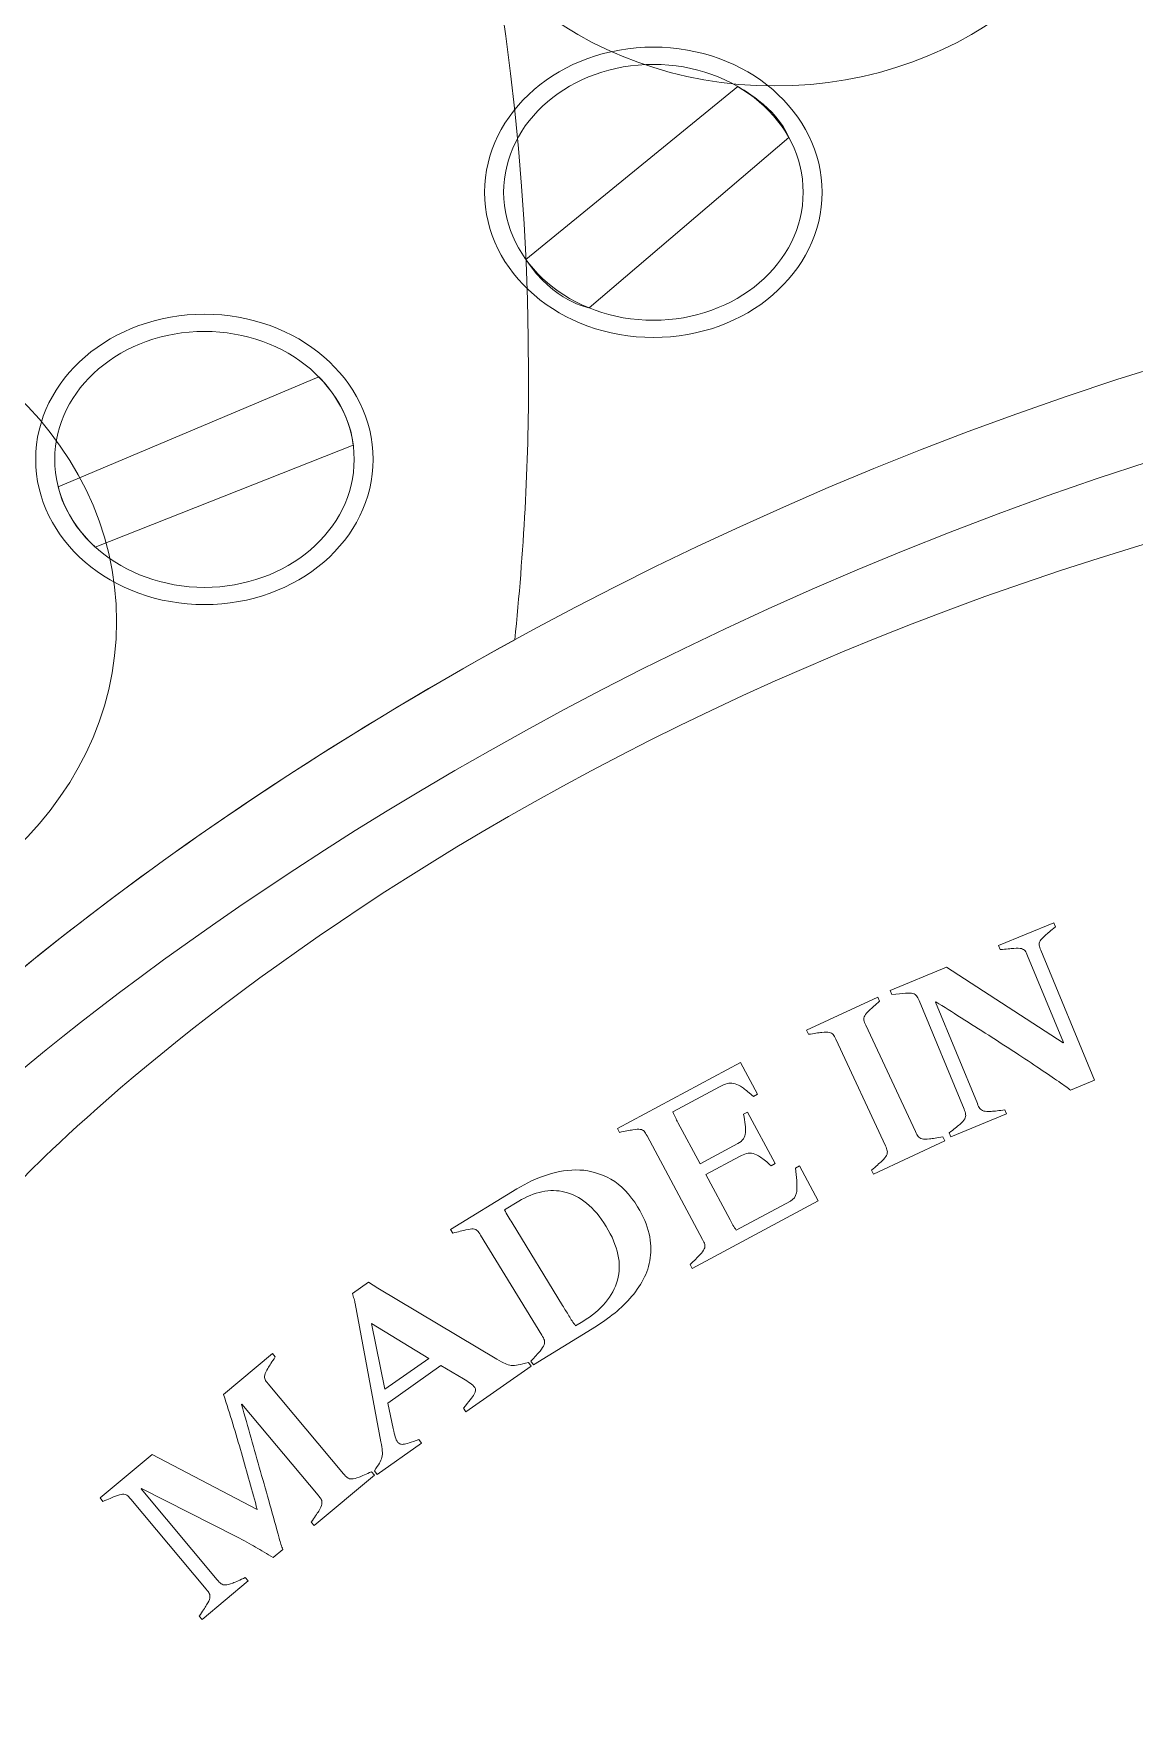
# Model space of a CAD drawing. Header units: inches. Extents: x 21 to 2992, y -2900 to -112.
# Drawn here: x 2230.3 to 2502, y -1630.1 to -1215.5 of the extents above; entities that cross this region are included whole.
import ezdxf

# ---------------------------------------------------------------- set-up
doc = ezdxf.new("R2010")
doc.units = ezdxf.units.IN
doc.header["$MEASUREMENT"] = 0
doc.layers.add('Layer 1', color=7, linetype='Continuous')

# ---------------------------------------------------------------- blocks, each defined once
blk = doc.blocks.new('block 2')
at = {"layer": 'Layer 1', "color": 7, "lineweight": 18}
blk.add_lwpolyline([(2327.86, -1542.48), (2313.72, -1533.87), (2317.02, -1550.1), (2327.86, -1542.48)], dxfattribs=at)
for points, knots in [([(2448.87, -1454.2), (2448.65, -1453.69), (2448.46, -1453.3), (2448.26, -1453.02), (2448.07, -1452.74), (2447.76, -1452.55), (2447.34, -1452.44), (2446.92, -1452.34), (2446.3, -1452.31), (2445.49, -1452.37), (2444.68, -1452.43), (2443.57, -1452.53), (2442.16, -1452.68), (2442.16, -1452.68), (2441.75, -1451.66), (2441.75, -1451.66), (2441.75, -1451.66), (2455.62, -1445.92), (2455.62, -1445.92), (2455.62, -1445.92), (2484.42, -1464.61), (2484.42, -1464.61), (2484.42, -1464.61), (2484.53, -1464.57), (2484.53, -1464.57), (2484.53, -1464.57), (2475.66, -1443.12), (2475.66, -1443.12), (2475.44, -1442.61), (2475.25, -1442.22), (2475.05, -1441.94), (2474.86, -1441.67), (2474.55, -1441.47), (2474.14, -1441.37), (2473.71, -1441.26), (2473.09, -1441.24), (2472.29, -1441.3), (2471.47, -1441.36), (2470.35, -1441.47), (2468.9, -1441.62), (2468.9, -1441.62), (2468.49, -1440.6), (2468.49, -1440.6), (2468.49, -1440.6), (2482.11, -1434.97), (2482.11, -1434.97), (2482.11, -1434.97), (2482.52, -1435.99), (2482.52, -1435.99), (2481.43, -1436.88), (2480.58, -1437.59), (2479.98, -1438.12), (2479.38, -1438.64), (2478.97, -1439.09), (2478.76, -1439.46), (2478.53, -1439.83), (2478.44, -1440.17), (2478.5, -1440.52), (2478.56, -1440.85), (2478.69, -1441.26), (2478.91, -1441.77), (2478.91, -1441.77), (2492.18, -1473.84), (2492.18, -1473.84), (2492.18, -1473.84), (2486.22, -1476.3), (2486.22, -1476.3), (2485.63, -1475.83), (2484.67, -1475.13), (2483.33, -1474.19), (2482, -1473.26), (2480.42, -1472.19), (2478.6, -1470.97), (2476.79, -1469.75), (2474.81, -1468.44), (2472.66, -1467.03), (2470.51, -1465.62), (2468.3, -1464.19), (2466.04, -1462.75), (2463.77, -1461.3), (2461.53, -1459.87), (2459.29, -1458.45), (2457.06, -1457.03), (2454.96, -1455.72), (2453, -1454.51), (2453, -1454.51), (2452.88, -1454.55), (2452.88, -1454.55), (2452.88, -1454.55), (2463.25, -1479.61), (2463.25, -1479.61), (2463.45, -1480.12), (2463.67, -1480.53), (2463.87, -1480.81), (2464.07, -1481.1), (2464.38, -1481.31), (2464.81, -1481.44), (2465.25, -1481.56), (2465.86, -1481.59), (2466.66, -1481.54), (2467.47, -1481.48), (2468.6, -1481.35), (2470.02, -1481.16), (2470.02, -1481.16), (2470.44, -1482.17), (2470.44, -1482.17), (2470.44, -1482.17), (2456.71, -1487.85), (2456.71, -1487.85), (2456.71, -1487.85), (2456.31, -1486.83), (2456.31, -1486.83), (2457.41, -1485.97), (2458.28, -1485.28), (2458.89, -1484.75), (2459.5, -1484.21), (2459.91, -1483.76), (2460.14, -1483.37), (2460.35, -1482.98), (2460.42, -1482.62), (2460.35, -1482.27), (2460.29, -1481.91), (2460.15, -1481.48), (2459.95, -1480.98), (2459.95, -1480.98), (2448.87, -1454.2), (2448.87, -1454.2)], [0, 0, 0, 0, 1, 1, 1, 2, 2, 2, 3, 3, 3, 4, 4, 4, 5, 5, 5, 6, 6, 6, 7, 7, 7, 8, 8, 8, 9, 9, 9, 10, 10, 10, 11, 11, 11, 12, 12, 12, 13, 13, 13, 14, 14, 14, 15, 15, 15, 16, 16, 16, 17, 17, 17, 18, 18, 18, 19, 19, 19, 20, 20, 20, 21, 21, 21, 22, 22, 22, 23, 23, 23, 24, 24, 24, 25, 25, 25, 26, 26, 26, 27, 27, 27, 28, 28, 28, 29, 29, 29, 30, 30, 30, 31, 31, 31, 32, 32, 32, 33, 33, 33, 34, 34, 34, 35, 35, 35, 36, 36, 36, 37, 37, 37, 38, 38, 38, 39, 39, 39, 40, 40, 40, 41, 41, 41, 42, 42, 42, 42]), ([(2428.29, -1463.72), (2428.06, -1463.23), (2427.85, -1462.84), (2427.63, -1462.58), (2427.44, -1462.31), (2427.11, -1462.13), (2426.69, -1462.05), (2426.27, -1461.97), (2425.66, -1461.97), (2424.84, -1462.05), (2424.04, -1462.15), (2422.93, -1462.3), (2421.53, -1462.51), (2421.53, -1462.51), (2421.07, -1461.51), (2421.07, -1461.51), (2421.07, -1461.51), (2438.67, -1453.31), (2438.67, -1453.31), (2438.67, -1453.31), (2439.13, -1454.3), (2439.13, -1454.3), (2438.03, -1455.26), (2437.21, -1456.01), (2436.63, -1456.56), (2436.06, -1457.11), (2435.66, -1457.58), (2435.46, -1457.95), (2435.24, -1458.33), (2435.18, -1458.69), (2435.26, -1459.02), (2435.33, -1459.35), (2435.49, -1459.76), (2435.72, -1460.26), (2435.72, -1460.26), (2447.95, -1486.53), (2447.95, -1486.53), (2448.2, -1487.03), (2448.41, -1487.42), (2448.64, -1487.71), (2448.85, -1487.99), (2449.18, -1488.19), (2449.6, -1488.29), (2450.03, -1488.39), (2450.64, -1488.4), (2451.43, -1488.32), (2452.22, -1488.23), (2453.33, -1488.06), (2454.74, -1487.8), (2454.74, -1487.8), (2455.2, -1488.8), (2455.2, -1488.8), (2455.2, -1488.8), (2437.6, -1497), (2437.6, -1497), (2437.6, -1497), (2437.14, -1496), (2437.14, -1496), (2438.21, -1495.1), (2439.05, -1494.37), (2439.65, -1493.81), (2440.24, -1493.25), (2440.62, -1492.77), (2440.83, -1492.38), (2441.03, -1491.98), (2441.09, -1491.61), (2441.01, -1491.26), (2440.92, -1490.92), (2440.77, -1490.49), (2440.54, -1490), (2440.54, -1490), (2428.29, -1463.72), (2428.29, -1463.72)], [0, 0, 0, 0, 1, 1, 1, 2, 2, 2, 3, 3, 3, 4, 4, 4, 5, 5, 5, 6, 6, 6, 7, 7, 7, 8, 8, 8, 9, 9, 9, 10, 10, 10, 11, 11, 11, 12, 12, 12, 13, 13, 13, 14, 14, 14, 15, 15, 15, 16, 16, 16, 17, 17, 17, 18, 18, 18, 19, 19, 19, 20, 20, 20, 21, 21, 21, 22, 22, 22, 23, 23, 23, 24, 24, 24, 24]), ([(2381.71, -1487.55), (2381.46, -1487.07), (2381.21, -1486.7), (2381, -1486.45), (2380.78, -1486.18), (2380.45, -1486.04), (2380.03, -1485.97), (2379.61, -1485.91), (2378.98, -1485.95), (2378.18, -1486.09), (2377.38, -1486.22), (2376.29, -1486.43), (2374.9, -1486.72), (2374.9, -1486.72), (2374.39, -1485.75), (2374.39, -1485.75), (2374.39, -1485.75), (2404.78, -1469.46), (2404.78, -1469.46), (2404.78, -1469.46), (2409, -1477.32), (2409, -1477.32), (2409, -1477.32), (2408.03, -1477.84), (2408.03, -1477.84), (2408.03, -1477.84), (2406.92, -1476.93), (2406.92, -1476.93), (2406.1, -1476.26), (2405.38, -1475.72), (2404.76, -1475.34), (2404.15, -1474.96), (2403.57, -1474.72), (2403.05, -1474.61), (2402.53, -1474.49), (2402.01, -1474.51), (2401.47, -1474.68), (2400.94, -1474.84), (2400.3, -1475.11), (2399.6, -1475.49), (2399.6, -1475.49), (2388.1, -1481.64), (2388.1, -1481.64), (2388.52, -1482.67), (2388.93, -1483.54), (2389.31, -1484.25), (2389.31, -1484.25), (2394.79, -1494.48), (2394.79, -1494.48), (2394.79, -1494.48), (2404.15, -1489.46), (2404.15, -1489.46), (2405.32, -1488.84), (2405.93, -1487.95), (2406.02, -1486.78), (2406.11, -1485.61), (2405.93, -1484.1), (2405.52, -1482.24), (2405.52, -1482.24), (2406.49, -1481.72), (2406.49, -1481.72), (2406.49, -1481.72), (2413.3, -1494.43), (2413.3, -1494.43), (2413.3, -1494.43), (2412.32, -1494.95), (2412.32, -1494.95), (2411.31, -1494.04), (2410.44, -1493.35), (2409.75, -1492.87), (2409.05, -1492.38), (2408.43, -1492.07), (2407.88, -1491.94), (2407.33, -1491.8), (2406.79, -1491.8), (2406.26, -1491.95), (2405.74, -1492.11), (2405.18, -1492.35), (2404.56, -1492.68), (2404.56, -1492.68), (2396.23, -1497.14), (2396.23, -1497.14), (2396.23, -1497.14), (2402.2, -1508.3), (2402.2, -1508.3), (2402.43, -1508.71), (2402.66, -1509.15), (2402.91, -1509.59), (2403.18, -1510.03), (2403.45, -1510.45), (2403.74, -1510.83), (2403.74, -1510.83), (2417.12, -1503.67), (2417.12, -1503.67), (2417.9, -1503.25), (2418.39, -1502.59), (2418.59, -1501.67), (2418.78, -1500.76), (2418.77, -1499.23), (2418.54, -1497.1), (2418.54, -1497.1), (2418.37, -1495.51), (2418.37, -1495.51), (2418.37, -1495.51), (2419.35, -1494.99), (2419.35, -1494.99), (2419.35, -1494.99), (2423.97, -1503.62), (2423.97, -1503.62), (2423.97, -1503.62), (2392.89, -1520.27), (2392.89, -1520.27), (2392.89, -1520.27), (2392.37, -1519.3), (2392.37, -1519.3), (2393.39, -1518.34), (2394.18, -1517.56), (2394.74, -1516.97), (2395.28, -1516.38), (2395.67, -1515.88), (2395.83, -1515.48), (2396.01, -1515.07), (2396.05, -1514.7), (2395.96, -1514.36), (2395.85, -1514.01), (2395.68, -1513.6), (2395.41, -1513.12), (2395.41, -1513.12), (2381.71, -1487.55), (2381.71, -1487.55)], [0, 0, 0, 0, 1, 1, 1, 2, 2, 2, 3, 3, 3, 4, 4, 4, 5, 5, 5, 6, 6, 6, 7, 7, 7, 8, 8, 8, 9, 9, 9, 10, 10, 10, 11, 11, 11, 12, 12, 12, 13, 13, 13, 14, 14, 14, 15, 15, 15, 16, 16, 16, 17, 17, 17, 18, 18, 18, 19, 19, 19, 20, 20, 20, 21, 21, 21, 22, 22, 22, 23, 23, 23, 24, 24, 24, 25, 25, 25, 26, 26, 26, 27, 27, 27, 28, 28, 28, 29, 29, 29, 30, 30, 30, 31, 31, 31, 32, 32, 32, 33, 33, 33, 34, 34, 34, 35, 35, 35, 36, 36, 36, 37, 37, 37, 38, 38, 38, 39, 39, 39, 40, 40, 40, 41, 41, 41, 42, 42, 42, 43, 43, 43, 43]), ([(2353.05, -1543.14), (2354.01, -1542.11), (2354.76, -1541.3), (2355.29, -1540.67), (2355.81, -1540.05), (2356.14, -1539.53), (2356.31, -1539.11), (2356.45, -1538.7), (2356.46, -1538.32), (2356.36, -1537.99), (2356.23, -1537.65), (2356.03, -1537.25), (2355.75, -1536.78), (2355.75, -1536.78), (2340.62, -1512.05), (2340.62, -1512.05), (2340.34, -1511.58), (2340.07, -1511.23), (2339.84, -1510.98), (2339.6, -1510.73), (2339.27, -1510.59), (2338.83, -1510.55), (2338.42, -1510.53), (2337.8, -1510.59), (2337.01, -1510.78), (2336.22, -1510.96), (2335.14, -1511.23), (2333.78, -1511.59), (2333.78, -1511.59), (2333.21, -1510.65), (2333.21, -1510.65), (2333.21, -1510.65), (2349.57, -1500.64), (2349.57, -1500.64), (2351.93, -1499.21), (2354.43, -1498.04), (2357.12, -1497.16), (2359.79, -1496.27), (2362.46, -1495.89), (2365.12, -1496), (2367.77, -1496.12), (2370.33, -1496.89), (2372.81, -1498.3), (2375.28, -1499.71), (2377.48, -1501.98), (2379.39, -1505.1), (2380.81, -1507.42), (2381.74, -1509.63), (2382.22, -1511.73), (2382.68, -1513.84), (2382.78, -1515.82), (2382.51, -1517.71), (2382.26, -1519.59), (2381.67, -1521.36), (2380.78, -1523.03), (2379.88, -1524.69), (2378.78, -1526.25), (2377.48, -1527.72), (2376.18, -1529.18), (2374.73, -1530.52), (2373.13, -1531.77), (2371.52, -1533.02), (2369.88, -1534.15), (2368.18, -1535.17), (2368.18, -1535.17), (2353.65, -1544.07), (2353.65, -1544.07), (2353.65, -1544.07), (2353.05, -1543.14), (2353.05, -1543.14)], [0, 0, 0, 0, 1, 1, 1, 2, 2, 2, 3, 3, 3, 4, 4, 4, 5, 5, 5, 6, 6, 6, 7, 7, 7, 8, 8, 8, 9, 9, 9, 10, 10, 10, 11, 11, 11, 12, 12, 12, 13, 13, 13, 14, 14, 14, 15, 15, 15, 16, 16, 16, 17, 17, 17, 18, 18, 18, 19, 19, 19, 20, 20, 20, 21, 21, 21, 22, 22, 22, 23, 23, 23, 23]), ([(2360.88, -1529.45), (2361.39, -1530.3), (2361.91, -1531.14), (2362.42, -1532), (2362.94, -1532.84), (2363.49, -1533.66), (2364.06, -1534.46), (2364.06, -1534.46), (2365.84, -1533.38), (2365.84, -1533.38), (2370.48, -1530.54), (2373.33, -1527.14), (2374.43, -1523.16), (2375.51, -1519.19), (2374.58, -1514.77), (2371.61, -1509.93), (2370.12, -1507.49), (2368.51, -1505.58), (2366.77, -1504.18), (2365.04, -1502.79), (2363.26, -1501.87), (2361.43, -1501.43), (2359.59, -1500.98), (2357.71, -1500.96), (2355.78, -1501.37), (2353.86, -1501.77), (2351.94, -1502.55), (2350.03, -1503.72), (2350.03, -1503.72), (2346.56, -1505.85), (2346.56, -1505.85), (2346.82, -1506.42), (2347.11, -1506.96), (2347.43, -1507.48), (2347.74, -1508), (2348.07, -1508.52), (2348.39, -1509.05), (2348.39, -1509.05), (2360.88, -1529.45), (2360.88, -1529.45)], [0, 0, 0, 0, 1, 1, 1, 2, 2, 2, 3, 3, 3, 4, 4, 4, 5, 5, 5, 6, 6, 6, 7, 7, 7, 8, 8, 8, 9, 9, 9, 10, 10, 10, 11, 11, 11, 12, 12, 12, 13, 13, 13, 13]), ([(2317.72, -1553.51), (2317.72, -1553.51), (2319.05, -1559.78), (2319.05, -1559.78), (2319.22, -1560.68), (2319.4, -1561.37), (2319.54, -1561.88), (2319.7, -1562.38), (2319.91, -1562.82), (2320.19, -1563.22), (2320.32, -1563.39), (2320.47, -1563.52), (2320.68, -1563.61), (2320.85, -1563.7), (2321.15, -1563.73), (2321.53, -1563.68), (2321.9, -1563.65), (2322.41, -1563.52), (2323.02, -1563.33), (2323.66, -1563.14), (2324.44, -1562.86), (2325.4, -1562.51), (2325.4, -1562.51), (2326.02, -1563.4), (2326.02, -1563.4), (2326.02, -1563.4), (2315.06, -1571.13), (2315.06, -1571.13), (2315.06, -1571.13), (2314.42, -1570.24), (2314.42, -1570.24), (2314.92, -1569.47), (2315.33, -1568.86), (2315.63, -1568.36), (2315.94, -1567.88), (2316.16, -1567.4), (2316.26, -1566.91), (2316.39, -1566.43), (2316.4, -1565.91), (2316.35, -1565.31), (2316.29, -1564.72), (2316.19, -1563.97), (2316.03, -1563.05), (2316.03, -1563.05), (2309.66, -1528.98), (2309.66, -1528.98), (2309.61, -1528.66), (2309.53, -1528.27), (2309.39, -1527.83), (2309.25, -1527.39), (2309.14, -1526.93), (2309.04, -1526.46), (2309.04, -1526.46), (2312.98, -1523.68), (2312.98, -1523.68), (2312.98, -1523.68), (2315.23, -1525.13), (2315.23, -1525.13), (2315.23, -1525.13), (2344.67, -1542.68), (2344.67, -1542.68), (2345.47, -1543.19), (2346.14, -1543.56), (2346.67, -1543.79), (2347.19, -1544.03), (2347.71, -1544.17), (2348.21, -1544.22), (2348.72, -1544.26), (2349.29, -1544.22), (2349.94, -1544.08), (2350.57, -1543.94), (2351.42, -1543.74), (2352.44, -1543.47), (2352.44, -1543.47), (2353.07, -1544.37), (2353.07, -1544.37), (2353.07, -1544.37), (2337.01, -1555.67), (2337.01, -1555.67), (2337.01, -1555.67), (2336.38, -1554.76), (2336.38, -1554.76), (2337.76, -1553.16), (2338.66, -1552.03), (2339.04, -1551.34), (2339.43, -1550.67), (2339.48, -1550.12), (2339.19, -1549.68), (2338.91, -1549.3), (2338.52, -1548.93), (2338.03, -1548.58), (2337.55, -1548.23), (2337, -1547.89), (2336.39, -1547.55), (2336.39, -1547.55), (2330.81, -1544.28), (2330.81, -1544.28), (2330.81, -1544.28), (2317.72, -1553.51), (2317.72, -1553.51)], [0, 0, 0, 0, 1, 1, 1, 2, 2, 2, 3, 3, 3, 4, 4, 4, 5, 5, 5, 6, 6, 6, 7, 7, 7, 8, 8, 8, 9, 9, 9, 10, 10, 10, 11, 11, 11, 12, 12, 12, 13, 13, 13, 14, 14, 14, 15, 15, 15, 16, 16, 16, 17, 17, 17, 18, 18, 18, 19, 19, 19, 20, 20, 20, 21, 21, 21, 22, 22, 22, 23, 23, 23, 24, 24, 24, 25, 25, 25, 26, 26, 26, 27, 27, 27, 28, 28, 28, 29, 29, 29, 30, 30, 30, 31, 31, 31, 32, 32, 32, 33, 33, 33, 33]), ([(2271.17, -1606.11), (2271.97, -1604.95), (2272.58, -1604.03), (2273, -1603.34), (2273.43, -1602.64), (2273.69, -1602.08), (2273.78, -1601.65), (2273.86, -1601.22), (2273.83, -1600.84), (2273.66, -1600.53), (2273.5, -1600.21), (2273.23, -1599.86), (2272.87, -1599.43), (2272.87, -1599.43), (2254.26, -1577.21), (2254.26, -1577.21), (2253.9, -1576.79), (2253.59, -1576.48), (2253.33, -1576.27), (2253.06, -1576.07), (2252.7, -1575.98), (2252.27, -1576), (2251.84, -1576.03), (2251.25, -1576.19), (2250.49, -1576.49), (2249.75, -1576.78), (2248.72, -1577.22), (2247.4, -1577.78), (2247.4, -1577.78), (2246.7, -1576.94), (2246.7, -1576.94), (2246.7, -1576.94), (2259.53, -1566.2), (2259.53, -1566.2), (2259.53, -1566.2), (2285.49, -1579.8), (2285.49, -1579.8), (2284.28, -1575.27), (2282.98, -1570.61), (2281.61, -1565.83), (2280.23, -1561.06), (2278.76, -1556.24), (2277.18, -1551.39), (2277.18, -1551.39), (2289.24, -1541.28), (2289.24, -1541.28), (2289.24, -1541.28), (2289.94, -1542.12), (2289.94, -1542.12), (2289.13, -1543.33), (2288.51, -1544.27), (2288.1, -1544.95), (2287.69, -1545.62), (2287.44, -1546.18), (2287.34, -1546.6), (2287.24, -1547.02), (2287.26, -1547.38), (2287.43, -1547.68), (2287.58, -1547.98), (2287.84, -1548.33), (2288.18, -1548.77), (2288.18, -1548.77), (2306.81, -1570.97), (2306.81, -1570.97), (2307.17, -1571.39), (2307.47, -1571.72), (2307.76, -1571.93), (2308.04, -1572.16), (2308.4, -1572.26), (2308.85, -1572.25), (2309.29, -1572.23), (2309.88, -1572.08), (2310.62, -1571.8), (2311.36, -1571.51), (2312.39, -1571.06), (2313.68, -1570.45), (2313.68, -1570.45), (2314.4, -1571.29), (2314.4, -1571.29), (2314.4, -1571.29), (2299.51, -1583.76), (2299.51, -1583.76), (2299.51, -1583.76), (2298.81, -1582.92), (2298.81, -1582.92), (2299.62, -1581.77), (2300.23, -1580.84), (2300.66, -1580.16), (2301.08, -1579.47), (2301.33, -1578.9), (2301.42, -1578.46), (2301.51, -1578.04), (2301.47, -1577.66), (2301.31, -1577.34), (2301.14, -1577.04), (2300.87, -1576.67), (2300.52, -1576.25), (2300.52, -1576.25), (2281.72, -1553.82), (2281.72, -1553.82), (2281.72, -1553.82), (2281.63, -1553.89), (2281.63, -1553.89), (2283.21, -1559.42), (2284.75, -1564.91), (2286.29, -1570.37), (2287.84, -1575.83), (2289.38, -1581.33), (2290.92, -1586.88), (2291.18, -1587.95), (2291.49, -1588.87), (2291.81, -1589.66), (2291.81, -1589.66), (2289.45, -1591.63), (2289.45, -1591.63), (2287.9, -1590.74), (2286.44, -1589.88), (2285.1, -1589.08), (2283.75, -1588.27), (2282.19, -1587.43), (2280.45, -1586.55), (2280.45, -1586.55), (2256.9, -1574.63), (2256.9, -1574.63), (2256.9, -1574.63), (2256.82, -1574.71), (2256.82, -1574.71), (2256.82, -1574.71), (2275.62, -1597.13), (2275.62, -1597.13), (2275.97, -1597.55), (2276.28, -1597.87), (2276.57, -1598.09), (2276.85, -1598.31), (2277.22, -1598.42), (2277.65, -1598.4), (2278.09, -1598.39), (2278.69, -1598.24), (2279.46, -1597.93), (2280.21, -1597.63), (2281.23, -1597.18), (2282.54, -1596.56), (2282.54, -1596.56), (2283.25, -1597.41), (2283.25, -1597.41), (2283.25, -1597.41), (2271.87, -1606.95), (2271.87, -1606.95), (2271.87, -1606.95), (2271.17, -1606.11), (2271.17, -1606.11)], [0, 0, 0, 0, 1, 1, 1, 2, 2, 2, 3, 3, 3, 4, 4, 4, 5, 5, 5, 6, 6, 6, 7, 7, 7, 8, 8, 8, 9, 9, 9, 10, 10, 10, 11, 11, 11, 12, 12, 12, 13, 13, 13, 14, 14, 14, 15, 15, 15, 16, 16, 16, 17, 17, 17, 18, 18, 18, 19, 19, 19, 20, 20, 20, 21, 21, 21, 22, 22, 22, 23, 23, 23, 24, 24, 24, 25, 25, 25, 26, 26, 26, 27, 27, 27, 28, 28, 28, 29, 29, 29, 30, 30, 30, 31, 31, 31, 32, 32, 32, 33, 33, 33, 34, 34, 34, 35, 35, 35, 36, 36, 36, 37, 37, 37, 38, 38, 38, 39, 39, 39, 40, 40, 40, 41, 41, 41, 42, 42, 42, 43, 43, 43, 44, 44, 44, 45, 45, 45, 46, 46, 46, 47, 47, 47, 48, 48, 48, 49, 49, 49, 50, 50, 50, 50])]:
    blk.add_open_spline(points, degree=3, knots=knots, dxfattribs=at)

msp = doc.modelspace()

# ---------------------------------------------------------------- linework, layer by layer
at = {"layer": 'Layer 1', "color": 7, "lineweight": 18}
for points, knots in [([(2850.45, -965.83), (2850.45, -965.83), (2856.17, -964.16), (2856.17, -964.16), (2673.18, -469.91), (2137.83, -112.11), (1505.87, -112.11), (1303.11, -112.11), (1110.29, -148.95), (935.86, -215.31), (935.89, -215.37), (935.94, -215.43), (935.97, -215.49), (908.5, -228.05), (916.05, -241.58), (916.05, -241.58), (916.05, -241.58), (920.95, -283.96), (920.95, -283.96), (910.29, -286.29), (907.18, -297.73), (907.18, -297.73), (923.42, -313.97), (927.04, -331.35), (926.8, -344.29), (904.93, -372.06), (870.57, -389.97), (831.91, -389.97), (781.75, -389.97), (738.83, -359.84), (721.03, -317.12), (339.57, -536.95), (88.21, -912.45), (88.21, -1338.78), (88.21, -1594.77), (178.86, -1832.44), (333.86, -2029.09), (333.89, -2029.12), (406.79, -2100.57), (541.78, -1999.27), (676.8, -1897.94), (1030.16, -1753.2), (1372.02, -1814), (1372.02, -1814), (1502.74, -1829.92), (1708.13, -1622.94), (1708.13, -1622.94), (1902.52, -1459.86), (2204.17, -1466.61), (2204.17, -1466.61), (2434, -1242.74), (2794.05, -1262.04), (2794.06, -1262.03), (2980.58, -1274.66), (2850.45, -965.83)], [0, 0, 0, 0, 1, 1, 1, 2, 2, 2, 3, 3, 3, 4, 4, 4, 5, 5, 5, 6, 6, 6, 7, 7, 7, 8, 8, 8, 9, 9, 9, 10, 10, 10, 11, 11, 11, 12, 12, 12, 13, 13, 13, 14, 14, 14, 15, 15, 15, 16, 16, 16, 17, 17, 17, 18, 18, 18, 18]), ([(1499.46, -132.37), (1292.01, -132.37), (1094.55, -170.6), (915.37, -239.58), (915.65, -240.84), (916.05, -241.58), (916.05, -241.58), (916.05, -241.58), (920.95, -283.96), (920.95, -283.96), (910.3, -286.29), (907.18, -297.73), (907.18, -297.73), (923.43, -313.97), (927.05, -331.35), (926.81, -344.29), (904.94, -372.06), (870.58, -389.97), (831.91, -389.97), (785.94, -389.97), (746.04, -364.65), (726, -327.53), (303.01, -560.16), (20.96, -977.85), (20.96, -1454.46), (20.96, -2015.53), (411.81, -2494.94), (963.32, -2686.93), (1017.19, -2733.74), (1134.74, -2812.6), (1338.29, -2841.69), (1472.91, -2860.92), (1640.38, -2812.85), (1789.61, -2751.09), (2467.23, -2630.52), (2977.98, -2095.84), (2977.98, -1454.47), (2977.97, -724.3), (2316.02, -132.37), (1499.46, -132.37)], [0, 0, 0, 0, 1, 1, 1, 2, 2, 2, 3, 3, 3, 4, 4, 4, 5, 5, 5, 6, 6, 6, 7, 7, 7, 8, 8, 8, 9, 9, 9, 10, 10, 10, 11, 11, 11, 12, 12, 12, 13, 13, 13, 13]), ([(1499.46, -132.37), (1291.91, -132.37), (1094.35, -169.76), (915.11, -237.22), (915.12, -239.92), (916.05, -241.58), (916.05, -241.58), (916.05, -241.58), (920.95, -283.96), (920.95, -283.96), (910.3, -286.29), (907.18, -297.73), (907.18, -297.73), (923.43, -313.97), (927.05, -331.35), (926.81, -344.29), (904.94, -372.06), (870.58, -389.97), (831.91, -389.97), (784.51, -389.97), (743.55, -363.07), (724.17, -324.04), (302.2, -551.52), (20.96, -959.12), (20.96, -1424.13), (20.96, -2137.54), (682.91, -2715.88), (1499.46, -2715.88), (2316.03, -2715.88), (2977.97, -2137.54), (2977.97, -1424.13), (2977.97, -710.71), (2316.02, -132.37), (1499.46, -132.37)], [0, 0, 0, 0, 1, 1, 1, 2, 2, 2, 3, 3, 3, 4, 4, 4, 5, 5, 5, 6, 6, 6, 7, 7, 7, 8, 8, 8, 9, 9, 9, 10, 10, 10, 11, 11, 11, 11]), ([(1499.46, -132.37), (1291.92, -132.37), (1094.37, -170.01), (915.12, -237.92), (915.28, -240.2), (916.05, -241.58), (916.05, -241.58), (916.05, -241.58), (920.95, -283.96), (920.95, -283.96), (910.29, -286.29), (907.18, -297.73), (907.18, -297.73), (923.42, -313.97), (927.04, -331.35), (926.8, -344.29), (904.93, -372.06), (870.57, -389.97), (831.91, -389.97), (784.91, -389.97), (744.27, -363.52), (724.69, -325.05), (302.43, -554.01), (20.96, -964.51), (20.96, -1432.85), (20.96, -1994.1), (425.17, -2472.31), (991.5, -2654.54), (1053.87, -2700.99), (1164.85, -2761.9), (1338.29, -2786.69), (1457.68, -2803.74), (1602.89, -2767.85), (1738.3, -2716.44), (2441.29, -2616.01), (2977.98, -2079.56), (2977.98, -1432.86), (2977.97, -714.61), (2316.02, -132.37), (1499.46, -132.37)], [0, 0, 0, 0, 1, 1, 1, 2, 2, 2, 3, 3, 3, 4, 4, 4, 5, 5, 5, 6, 6, 6, 7, 7, 7, 8, 8, 8, 9, 9, 9, 10, 10, 10, 11, 11, 11, 12, 12, 12, 13, 13, 13, 13]), ([(1499.46, -132.37), (1292.27, -132.37), (1095.04, -171.32), (916.05, -241.61), (916.05, -241.61), (920.95, -283.96), (920.95, -283.96), (910.3, -286.29), (907.18, -297.73), (907.18, -297.73), (923.43, -313.97), (927.05, -331.35), (926.81, -344.29), (904.94, -372.06), (870.58, -389.97), (831.91, -389.97), (787.26, -389.97), (748.35, -366.09), (727.79, -330.71), (303.81, -568.12), (20.96, -995.28), (20.96, -1482.79), (20.96, -1873.66), (202.79, -2225.72), (493.37, -2472.31), (493.37, -2472.31), (551.11, -2478.37), (551.11, -2478.37), (551.11, -2478.37), (621.32, -2531.93), (669.08, -2558.71), (669.08, -2558.71), (675.42, -2604.11), (675.42, -2604.11), (773.19, -2664.17), (879.21, -2713.88), (991.65, -2751.44), (1054.06, -2797.87), (1165, -2858.71), (1338.29, -2883.47), (1454.57, -2900.07), (1595.37, -2866.47), (1727.76, -2817.19), (2435.92, -2716.93), (2977.97, -2157.68), (2977.97, -1482.79), (2977.97, -736.97), (2316.02, -132.37), (1499.46, -132.37)], [0, 0, 0, 0, 1, 1, 1, 2, 2, 2, 3, 3, 3, 4, 4, 4, 5, 5, 5, 6, 6, 6, 7, 7, 7, 8, 8, 8, 9, 9, 9, 10, 10, 10, 11, 11, 11, 12, 12, 12, 13, 13, 13, 14, 14, 14, 15, 15, 15, 16, 16, 16, 16]), ([(1491.24, -132.37), (1286.53, -132.37), (1091.73, -169.71), (915.1, -237.04), (915.09, -239.84), (916.05, -241.58), (916.05, -241.58), (916.05, -241.58), (920.95, -283.96), (920.95, -283.96), (910.29, -286.29), (907.18, -297.73), (907.18, -297.73), (923.42, -313.97), (927.04, -331.35), (926.8, -344.29), (904.93, -372.06), (870.57, -389.97), (831.91, -389.97), (784.89, -389.97), (744.22, -363.49), (724.66, -324.98), (313.24, -550.73), (39.43, -952.77), (39.43, -1411.15), (39.43, -2117.39), (689.42, -2689.92), (1491.23, -2689.92), (1665.26, -2689.92), (1832.14, -2662.93), (1986.78, -2613.47), (1986.78, -2596.88), (1988.89, -2572.55), (1988.89, -2572.55), (2355.45, -2447.27), (2471.43, -2310.86), (2471.43, -2310.86), (2329.46, -2211.56), (2417.61, -2129.91), (2417.61, -2129.91), (2538.21, -2032.5), (2655.21, -2175.38), (2655.28, -2175.46), (2836.02, -1962.25), (2943.04, -1697.7), (2943.04, -1411.15), (2943.05, -704.9), (2293.04, -132.37), (1491.24, -132.37)], [0, 0, 0, 0, 1, 1, 1, 2, 2, 2, 3, 3, 3, 4, 4, 4, 5, 5, 5, 6, 6, 6, 7, 7, 7, 8, 8, 8, 9, 9, 9, 10, 10, 10, 11, 11, 11, 12, 12, 12, 13, 13, 13, 14, 14, 14, 15, 15, 15, 16, 16, 16, 16]), ([(2860.92, -986.08), (2860.92, -986.08), (2866.69, -984.42), (2866.69, -984.42), (2682.27, -490.17), (2142.79, -132.37), (1505.98, -132.37), (1295.6, -132.37), (1095.85, -171.43), (916.02, -241.54), (916.03, -241.57), (916.05, -241.58), (916.05, -241.58), (916.05, -241.58), (920.95, -283.96), (920.95, -283.96), (910.29, -286.29), (907.18, -297.73), (907.18, -297.73), (923.42, -313.97), (927.04, -331.35), (926.8, -344.29), (904.93, -372.06), (870.57, -389.97), (831.91, -389.97), (787.09, -389.97), (748.07, -365.92), (727.56, -330.33), (336.18, -549.14), (77.39, -928.13), (77.39, -1359.05), (77.39, -1615.05), (168.74, -1852.71), (324.94, -2049.36), (324.97, -2049.39), (398.43, -2120.84), (534.46, -2019.54), (670.52, -1918.22), (1026.59, -1773.47), (1371.1, -1834.28), (1371.1, -1834.28), (1502.81, -1850.19), (1709.8, -1643.2), (1709.8, -1643.2), (1905.69, -1480.12), (2209.66, -1486.88), (2209.66, -1486.88), (2441.24, -1263.01), (2804.08, -1282.3), (2804.08, -1282.29), (2992.04, -1294.93), (2860.92, -986.08)], [0, 0, 0, 0, 1, 1, 1, 2, 2, 2, 3, 3, 3, 4, 4, 4, 5, 5, 5, 6, 6, 6, 7, 7, 7, 8, 8, 8, 9, 9, 9, 10, 10, 10, 11, 11, 11, 12, 12, 12, 13, 13, 13, 14, 14, 14, 15, 15, 15, 16, 16, 16, 17, 17, 17, 17]), ([(2860.92, -1067.14), (2860.92, -1067.14), (2866.69, -1065.48), (2866.69, -1065.48), (2682.27, -571.23), (2142.79, -213.43), (1505.98, -213.43), (1298.07, -213.43), (1100.54, -251.59), (922.35, -320.15), (925.9, -328.91), (926.94, -337.26), (926.8, -344.29), (904.93, -372.05), (870.57, -389.97), (831.91, -389.97), (815.36, -389.97), (799.6, -386.7), (785.27, -380.77), (361.81, -593.64), (77.4, -988.34), (77.4, -1440.1), (77.4, -1696.09), (168.74, -1933.75), (324.95, -2130.41), (324.98, -2130.44), (398.44, -2201.89), (534.46, -2100.59), (647.73, -2016.25), (913.44, -1901.85), (1198.01, -1900.93), (1198.01, -1900.93), (1198.01, -1882.79), (1198.01, -1882.79), (1198.01, -1882.79), (1321.03, -1883.47), (1372.41, -1892.93), (1372.41, -1892.93), (1422.43, -1891.57), (1450.83, -1872.64), (1450.83, -1872.64), (1450.83, -1859.13), (1450.83, -1859.13), (1450.83, -1859.13), (1571.15, -1813.84), (1632.66, -1752.32), (1694.18, -1690.81), (1790.84, -1634.03), (1790.84, -1634.03), (1790.84, -1634.03), (1790.84, -1641.47), (1790.84, -1641.47), (1790.84, -1641.47), (1861.82, -1608.34), (1861.82, -1608.34), (1861.82, -1608.34), (1876.69, -1601.58), (1876.69, -1593.47), (1876.69, -1593.47), (1899.68, -1575.22), (1999.05, -1550.89), (1999.05, -1550.89), (2010.54, -1549.01), (2010.54, -1527.91), (2010.54, -1527.91), (2056.51, -1508.3), (2207.93, -1505.6), (2207.93, -1505.6), (2218.07, -1507.63), (2226.18, -1499.52), (2234.29, -1491.41), (2363.39, -1356.21), (2610.12, -1317.68), (2610.12, -1317.68), (2610.12, -1369.73), (2610.12, -1369.73), (2610.12, -1369.73), (2611.62, -1375.39), (2624.37, -1373.37), (2624.37, -1373.37), (2624.38, -1373.4), (2624.38, -1373.4), (2679.81, -1364.17), (2739.89, -1359.95), (2804.1, -1363.36), (2804.08, -1363.34), (2992.04, -1375.98), (2860.92, -1067.14)], [0, 0, 0, 0, 1, 1, 1, 2, 2, 2, 3, 3, 3, 4, 4, 4, 5, 5, 5, 6, 6, 6, 7, 7, 7, 8, 8, 8, 9, 9, 9, 10, 10, 10, 11, 11, 11, 12, 12, 12, 13, 13, 13, 14, 14, 14, 15, 15, 15, 16, 16, 16, 17, 17, 17, 18, 18, 18, 19, 19, 19, 20, 20, 20, 21, 21, 21, 22, 22, 22, 23, 23, 23, 24, 24, 24, 25, 25, 25, 26, 26, 26, 27, 27, 27, 28, 28, 28, 29, 29, 29, 29]), ([(1491.24, -569.17), (1015.59, -569.17), (630, -896.44), (630, -1300.14), (630, -1512.98), (737.21, -1704.54), (908.25, -1838.13), (1049.67, -1802.1), (1212.11, -1785.55), (1372.03, -1813.99), (1372.03, -1813.99), (1502.74, -1829.91), (1708.14, -1622.93), (1708.14, -1622.93), (1902.53, -1459.85), (2204.19, -1466.61), (2204.19, -1466.61), (2256.05, -1416.11), (2349.05, -1365.15), (2351.27, -1343.73), (2352.47, -1322.05), (2352.47, -1300.14), (2352.48, -896.44), (1966.89, -569.17), (1491.24, -569.17)], [0, 0, 0, 0, 1, 1, 1, 2, 2, 2, 3, 3, 3, 4, 4, 4, 5, 5, 5, 6, 6, 6, 7, 7, 7, 8, 8, 8, 8]), ([(2413.23, -1079.99), (2461.21, -1079.99), (2500.1, -1113.22), (2500.1, -1154.22), (2500.1, -1195.22), (2461.21, -1228.45), (2413.23, -1228.45), (2365.25, -1228.45), (2326.35, -1195.22), (2326.35, -1154.22), (2326.35, -1113.22), (2365.25, -1079.99), (2413.23, -1079.99)], [0, 0, 0, 0, 1, 1, 1, 2, 2, 2, 3, 3, 3, 4, 4, 4, 4]), ([(2383.28, -1218.88), (2406.28, -1218.88), (2424.93, -1234.92), (2424.93, -1254.71), (2424.93, -1274.5), (2406.28, -1290.54), (2383.28, -1290.54), (2360.27, -1290.54), (2341.62, -1274.5), (2341.62, -1254.71), (2341.62, -1234.92), (2360.27, -1218.88), (2383.28, -1218.88)], [0, 0, 0, 0, 1, 1, 1, 2, 2, 2, 3, 3, 3, 4, 4, 4, 4]), ([(2383.28, -1223.14), (2403.69, -1223.14), (2420.24, -1237.27), (2420.24, -1254.71), (2420.24, -1272.15), (2403.69, -1286.29), (2383.28, -1286.29), (2362.85, -1286.29), (2346.31, -1272.15), (2346.31, -1254.71), (2346.31, -1237.27), (2362.85, -1223.14), (2383.28, -1223.14)], [0, 0, 0, 0, 1, 1, 1, 2, 2, 2, 3, 3, 3, 4, 4, 4, 4]), ([(2351.81, -1271.27), (2351.81, -1271.27), (2404.11, -1228.63), (2404.11, -1228.63), (2404.11, -1228.63), (2413.79, -1233.69), (2416.68, -1241.19), (2416.68, -1241.19), (2367.41, -1283.2), (2367.41, -1283.2), (2367.41, -1283.21), (2358.66, -1281.78), (2351.81, -1271.27)], [0, 0, 0, 0, 1, 1, 1, 2, 2, 2, 3, 3, 3, 4, 4, 4, 4]), ([(2154.78, -1277.25), (2207.8, -1277.25), (2250.78, -1314.57), (2250.78, -1360.62), (2250.78, -1406.67), (2207.8, -1443.99), (2154.78, -1443.99), (2101.75, -1443.99), (2058.76, -1406.67), (2058.76, -1360.62), (2058.76, -1314.57), (2101.75, -1277.25), (2154.78, -1277.25)], [0, 0, 0, 0, 1, 1, 1, 2, 2, 2, 3, 3, 3, 4, 4, 4, 4]), ([(2272.46, -1284.79), (2295.46, -1284.79), (2314.11, -1300.84), (2314.11, -1320.63), (2314.11, -1340.41), (2295.46, -1356.46), (2272.46, -1356.46), (2249.45, -1356.46), (2230.81, -1340.41), (2230.81, -1320.63), (2230.81, -1300.84), (2249.45, -1284.79), (2272.46, -1284.79)], [0, 0, 0, 0, 1, 1, 1, 2, 2, 2, 3, 3, 3, 4, 4, 4, 4]), ([(2272.46, -1289.05), (2292.88, -1289.05), (2309.42, -1303.19), (2309.42, -1320.63), (2309.42, -1338.07), (2292.88, -1352.2), (2272.46, -1352.2), (2252.05, -1352.2), (2235.5, -1338.07), (2235.5, -1320.63), (2235.5, -1303.19), (2252.05, -1289.05), (2272.46, -1289.05)], [0, 0, 0, 0, 1, 1, 1, 2, 2, 2, 3, 3, 3, 4, 4, 4, 4]), ([(2236.35, -1327.42), (2236.35, -1327.42), (2300.66, -1300.22), (2300.66, -1300.22), (2300.66, -1300.22), (2308.25, -1307.4), (2309.2, -1317.15), (2309.2, -1317.15), (2245.52, -1342.25), (2245.52, -1342.25), (2245.52, -1342.24), (2238.54, -1336.58), (2236.35, -1327.42)], [0, 0, 0, 0, 1, 1, 1, 2, 2, 2, 3, 3, 3, 4, 4, 4, 4])]:
    msp.add_open_spline(points, degree=3, knots=knots, dxfattribs=at)

# ---------------------------------------------------------------- block references
at = {"layer": 'Layer 1'}
msp.add_blockref('block 2', (0, 0), dxfattribs=at)

doc.saveas('drawing.dxf')
